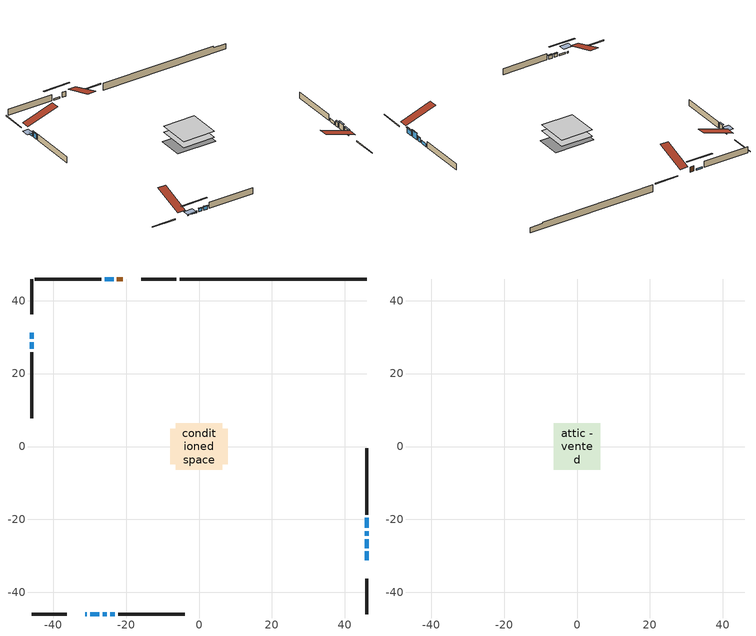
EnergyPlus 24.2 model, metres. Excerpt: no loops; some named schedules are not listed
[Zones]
conditioned space
 floor adiabatic (AdiabaticFloorConstruction): -6.35,-6.35 -6.35,6.35 6.35,6.35 6.35,-6.35 z0.61
 floor foundation (Slab1 construction): -7.89,-4.91 -7.89,4.91 7.89,4.91 7.89,-4.91 z-2.13
 wall outside (RimJoist1 construction): -6.2,45.93 -15.81,45.93 / -45.93,-45.93 -36.33,-45.93 / -45.93,45.93 -45.93,36.33 / 45.93,-45.93 45.93,-36.33 z0.61:0.91
 wall outside (AdiabaticWallConstruction 1): -20.92,45.93 -22.49,45.93 z0.61:2.64
 wall outside (AdiabaticWallConstruction): -31.21,-45.93 -30.75,-45.93 z0.61:1.12; -45.93,31.21 -45.93,29.53 z0.61:1.63; -23.42,45.93 -25.86,45.93 / -29.83,-45.93 -27.39,-45.93 z0.61:1.22; 45.93,-31.21 45.93,-28.77 z0.61:2.64; 45.93,-27.84 45.93,-25.4 z0.61:3.2; 45.93,-24.48 45.93,-23.25 z0.61:2.44; 45.93,-22.33 45.93,-19.58 / -26.46,-45.93 -25.31,-45.93 z0.61:1.83; -24.39,-45.93 -23.06,-45.93 z0.61:1.93; -45.93,28.6 -45.93,26.83 z0.61:2.84
 wall outside (Wall1 construction): -26.78,45.93 -45,45.93 / -22.14,-45.93 -3.92,-45.93 / -45.93,25.9 -45.93,7.68 / 45.93,-18.65 45.93,-0.43 z0.61:3.05
 wall foundation (FoundationWall1 construction): -5.27,45.93,-2.13 -5.27,45.93,0.61 40.81,45.93,0.61 40.81,45.93,0.03 45.93,45.93,0.03 45.93,45.93,-2.13
 window (WindowConstruction 8): -31.21,-45.93 -30.75,-45.93 z0.61:1.12
 window (WindowConstruction 7): -45.93,31.21 -45.93,29.53 z0.61:1.62
 window (WindowConstruction 9): -23.42,45.93 -25.86,45.93 z0.61:1.22
 window (WindowConstruction 10): -29.82,-45.93 -27.39,-45.93 z0.61:1.22
 window (WindowConstruction): 45.93,-31.21 45.93,-28.77 z0.61:2.64
 window (WindowConstruction 1): 45.93,-27.84 45.93,-25.4 z0.61:3.2
 window (WindowConstruction 2): 45.93,-24.47 45.93,-23.26 z0.61:2.44
 window (WindowConstruction 3): 45.93,-22.33 45.93,-19.58 z0.61:1.83
 window (WindowConstruction 4): -26.46,-45.93 -25.31,-45.93 z0.61:1.83
 window (WindowConstruction 5): -24.38,-45.93 -23.06,-45.93 z0.61:1.93
 window (WindowConstruction 6): -45.93,28.6 -45.93,26.83 z0.61:2.84
 door (Door): -20.93,45.93 -22.49,45.93 z0.61:2.64
 ceiling adiabatic (AdiabaticFloorConstruction): 6.35,-6.35 6.35,6.35 -6.35,6.35 -6.35,-6.35 z0.61
attic - vented
 floor to conditioned space (Floor1 construction Reversed): -6.35,-6.35 -6.35,6.35 6.35,6.35 6.35,-6.35 z3.05
 roof outside (Roof1 construction): -20,45.93,3.05 -20,33.55,7.17 -16.73,33.55,7.17 -16.73,45.93,3.05; -32.14,-45.93,3.05 -32.14,-33.55,7.17 -35.4,-33.55,7.17 -35.4,-45.93,3.05; -45.93,32.14,3.05 -33.55,32.14,7.17 -33.55,35.4,7.17 -45.93,35.4,3.05; 45.93,-32.14,3.05 33.55,-32.14,7.17 33.55,-35.4,7.17 45.93,-35.4,3.05
shading: -29.23,-45.93 -32.73,-45.93 -32.73,-48.37 -29.23,-48.37 z2.64; -45.93,28.92 -45.93,31.82 -48.37,31.82 -48.37,28.92 z2.23; -30.02,45.93 -19.26,45.93 -19.26,46.34 -30.02,46.34 z5.38; -23.23,-45.93 -33.98,-45.93 -33.98,-46.34 -23.23,-46.34 z5.38; 45.93,-28.57 45.93,-31.41 46.34,-31.41 46.34,-28.57 z2.84; 45.93,-25.2 45.93,-28.04 46.34,-28.04 46.34,-25.2 z3.4; 45.93,-23.05 45.93,-24.68 46.34,-24.68 46.34,-23.05 z2.64; -25.11,-45.93 -26.66,-45.93 -26.66,-46.34 -25.11,-46.34 z2.03; -22.86,-45.93 -24.59,-45.93 -24.59,-46.34 -22.86,-46.34 z2.13; -45.93,26.63 -45.93,28.8 -46.34,28.8 -46.34,26.63 z3.05
[Building]
Building 1: Terrain=Suburbs
[Site:Location]
Edmonton Intl AP_AB: Latitude {deg}=53.31; Longitude {deg}=-113.58; Time Zone {hr}=-7; Elevation {m}=723; Keep Site Location Information=Yes
[Site:GroundTemperature:Shallow]
-1.56185, -3.61833, -3.78302, -2.80711, 1.11059, 5.01004, 8.39065, 10.5322, 10.7141, 8.97234, 5.67794, 1.89811
[Site:WaterMainsTemperature]
Calculation Method=Schedule; Temperature Schedule=mains temperature schedule
[Material] Roughness=Rough; Thermal Absorptance=0.9
Name | Thickness {m} | Conductivity {W/m-K} | Density {kg/m3} | Specific Heat {J/kg-K} | Solar Absorptance | Visible Absorptance
asphalt or fiberglass shingles | 0.00635 | 0.162714 | 1121.4 | 1465.45 | 0.4 | 0.4
ceiling loosefill ins | 0.169333 | 0.0480833 | 16.02 | 1046.75 | 0.7 | 0.7
ceiling stud and cavity | 0.1397 | 0.102239 | 65.682 | 1177.47 | 0.7 | 0.7
concrete 4.0 in. | 0.1016 | 1.803125 | 2242.8 | 837.4 | 0.7 | 0.7
concrete 8.0 in. | 0.2032 | 1.803125 | 2242.8 | 837.4 | 0.7 | 0.7
door material | 0.04445 | 0.327969 | 512.64 | 1214.23 | 0.7 | 0.7
exterior vertical ins | 0.0463172 | 0.029427 | 32.04 | 1214.23 | 0.7 | 0.7
floor covering | 0.0127 | 0.0433444 | 54.468 | 1339.84 | 0.6 | 0.6
floor rigid ins; wall rigid ins 1 | 0.512978 | 0.029427 | 32.04 | 1214.23 | 0.7 | 0.7
floor stud and cavity | 0.1397 | 1.75129 | 37.0049 | 1207.88 | 0.7 | 0.7
furniture material conditioned space 1 | 0.1524 | 0.115458 | 640.8 | 1214.23 | 0.6 | 0.6
gypsum board | 0.0127 | 0.160291 | 801 | 837.4 | 0.6 | 0.6
gypsum board 1 | 0.0127 | 0.160291 | 801 | 837.4 | 0.7 | 0.7
osb sheathing 0.5 in. | 0.0127 | 0.115458 | 512.64 | 1214.23 | 0.7 | 0.7
osb sheathing 0.75 in. | 0.01905 | 0.115458 | 512.64 | 1214.23 | 0.7 | 0.7
osb sheathing 2.0 in. | 0.0508 | 0.115458 | 512.64 | 1214.23 | 0.7 | 0.7
rim joist rigid ins; wall rigid ins | 0.051816 | 0.029427 | 32.04 | 1214.23 | 0.7 | 0.7
rim joist stud and cavity | 0.0508 | 0.0449671 | 125.044 | 1163.47 | 0.6 | 0.6
wall stud and cavity | 0.1397 | 0.227335 | 139.0536 | 1170.24 | 0.7 | 0.7
wall stud and cavity 1 | 0.0889 | 0.380278 | 52.3479 | 1209.89 | 0.7 | 0.7
wall stud and cavity 2 | 0.0889 | 0.391764 | 83.0341 | 1211.67 | 0.7 | 0.7
wood siding | 0.0254 | 0.102417 | 544.68 | 1172.36 | 0.4 | 0.4
wood siding 1; wood siding 2; wood siding 3 | 0.0254 | 0.102417 | 544.68 | 1172.36 | 0.7 | 0.7
[WindowMaterial:SimpleGlazingSystem]
Name | U-Factor {W/m2-K} | Solar Heat Gain Coefficient
WindowMaterial | 1.896452 | 0.47
WindowMaterial 1 | 1.9538 | 0.46
WindowMaterial 2 | 1.98105 | 0.45
WindowMaterial 3 | 2.97754 | 0.59
WindowMaterial 4 | 2.03727 | 0.44
WindowMaterial 5 | 2.4194 | 0.27
WindowMaterial 6 | 1.916325 | 0.46
WindowMaterial 7 | 2.0191 | 0.44
WindowMaterial 8 | 2.39384 | 0.36
WindowMaterial 9 | 3.01842 | 0.5
[Construction]
AdiabaticFloorConstruction: floor stud and cavity, floor rigid ins, osb sheathing 0.75 in., floor covering
AdiabaticWallConstruction: wood siding 2, wall rigid ins 1, wall stud and cavity 1, gypsum board
AdiabaticWallConstruction 1: wood siding 3, wall rigid ins 1, wall stud and cavity 1, gypsum board
Door: door material
Floor1 construction Reversed: gypsum board, ceiling stud and cavity, ceiling loosefill ins
FoundationWall1 construction: concrete 8.0 in., gypsum board 1
furniture construction conditioned space 1: furniture material conditioned space 1
PartitionWallConstruction: gypsum board, wall stud and cavity 2, gypsum board
RimJoist1 construction: wood siding 1, rim joist rigid ins, osb sheathing 2.0 in., rim joist stud and cavity
Roof1 construction: asphalt or fiberglass shingles
Slab1 construction: concrete 4.0 in.
Wall1 construction: wood siding, wall rigid ins, osb sheathing 0.5 in., wall stud and cavity, gypsum board
WindowConstruction: WindowMaterial
WindowConstruction 1: WindowMaterial 1
WindowConstruction 10; WindowConstruction 9: WindowMaterial 9
WindowConstruction 2: WindowMaterial 2
WindowConstruction 3: WindowMaterial 3
WindowConstruction 4: WindowMaterial 4
WindowConstruction 5: WindowMaterial 5
WindowConstruction 6: WindowMaterial 6
WindowConstruction 7: WindowMaterial 7
WindowConstruction 8: WindowMaterial 8
[Zone] Multiplier=1; Part of Total Floor Area=Yes
Name | Volume {m3}
attic - vented | 108.19
conditioned space | 1100.7
[Space]
Name | Zone | Volume {m3}
attic - vented 1 | attic - vented | 108.19
conditioned space 1 | conditioned space | 1100.7
[ZoneInfiltration:EffectiveLeakageArea]
infil attic - vented 1: Zone or Space=attic - vented 1; Schedule=Always On Discrete; Effective Air Leakage Area {cm2}=5618.09; Stack Coefficient=0.00028693; Wind Coefficient=1.14448e-05
[ZoneMixing]
whole house fan mix: Zone or Space=attic - vented; Schedule=Always On Continuous; Design Flow Rate Calculation Method=Flow/Zone; Design Flow Rate {m3/s}=0; Source Zone or Space=conditioned space
[SurfaceProperty:ExposedFoundationPerimeter]
Slab1: Exposed Perimeter Calculation Method=TotalExposedPerimeter; Total Exposed Perimeter {m}=51.206
[InternalMass] Zone or ZoneList=conditioned space; Space or SpaceList=conditioned space 1
Name | Construction | Surface Area {m2}
furniture mass conditioned space 1 | furniture construction conditioned space 1 | 126.58
partition wall mass | PartitionWallConstruction | 316.45
[Lights]
interior lighting: Zone or ZoneList or Space or SpaceList=conditioned space 1; Schedule=interior lighting schedule; Design Level Calculation Method=LightingLevel; Lighting Level {W}=343.2; Return Air Fraction=0; Fraction Radiant=0.6; Fraction Visible=0.2; Fraction Replaceable=1
[People]
occupants: Zone or ZoneList or Space or SpaceList=conditioned space 1; Number of People Schedule=occupants schedule; Number of People Calculation Method=People; Number of People=3; Fraction Radiant=0.314171; Sensible Heat Fraction=0.56303; Activity Level Schedule=occupants activity schedule; Carbon Dioxide Generation Rate {m3/s-W}=0; Enable ASHRAE 55 Comfort Warnings=No; Mean Radiant Temperature Calculation Type=EnclosureAveraged
[ElectricEquipment] Zone or ZoneList or Space or SpaceList=conditioned space 1; Design Level Calculation Method=EquipmentLevel
Name | Schedule | Design Level {W} | Fraction Latent | Fraction Radiant | Fraction Lost
clothes dryer | clothes dryer schedule | 140.772 | 0.015 | 0.081 | 0.85
clothes washer | clothes washer schedule | 32.1985 | 0.03 | 0.162 | 0.7
cooking range | cooking range schedule | 215.147 | 0.08 | 0.432 | 0.2
dishwasher | dishwasher schedule | 66.8632 | 0.3 | 0.18 | 0.4
fridge | fridge schedule | 72.9452 | 0 | 0.6 | 0
mech vent bath fan 0 | mech vent bath fan 0 schedule | 50.2 | 0 | 0 | 1
mech vent bath fan 1 | mech vent bath fan 1 schedule | 50.2 | 0 | 0 | 1
mech vent house fan | mech vent house fan schedule | 0 | 0 | 0 | 1
mech vent house fan cfis | mech vent house fan cfis schedule | 0 | 0 | 0 | 0
mech vent range fan 0 | mech vent range fan 0 schedule | 57 | 0 | 0 | 1
misc plug loads | misc plug loads schedule | 494.7 | 0.045 | 0.513 | 0.1
whole house fan | Always On Discrete | 0 | 0 | 0 | 1
[OtherEquipment] Zone or ZoneList or Space or SpaceList=conditioned space 1; Design Level Calculation Method=EquipmentLevel
Name | Fuel Type | Schedule | Design Level {W} | Fraction Latent | Fraction Radiant | Fraction Lost
clothes dryer 1 | Electricity | clothes dryer schedule | 0 | 0.015 | 0.081 | 0.85
cooking range 1 | Electricity | cooking range schedule | 0 | 0.08 | 0.432 | 0.2
general water use latent | None | general water use schedule | 62.594 | 1 | 0 | 0
general water use sensible | None | general water use schedule | -61.6891 | 0 | 0.6 | 0
mech vent house fan latent load | None | Always On Discrete | 0 | 1 | 0 | 0
mech vent house fan sensible load | None | Always On Discrete | 0 | 0 | 0 | 0
water heater energy adjustment1 | NaturalGas | Always On Discrete | 0.01 | 0 | 0 | 1
[ZoneInfiltration:DesignFlowRate] Zone or ZoneList or Space or SpaceList=conditioned space 1; Schedule=Always On Discrete; Design Flow Rate Calculation Method=Flow/Zone; Design Flow Rate {m3/s}=0
infil flow; natural vent flow; whole house fan flow
[AvailabilityManager:Scheduled]
furnace airloop Availability Manager: Schedule=Always On Discrete
[Foundation:Kiva]
Foundation Kiva 1: Initial Indoor Air Temperature {C}=18; Wall Height Above Grade {m}=0.609996; Wall Depth Below Slab {m}=0.2032; Custom Block Material Name 1=exterior vertical ins; Custom Block Depth 1 {m}=2.74; Custom Block X Position 1 {m}=0.2159; Custom Block Z Position 1 {m}=0
[Foundation:Kiva:Settings]
Soil Conductivity {W/m-K}=0.849921; Soil Density {kg/m3}=1842.3; Soil Specific Heat {J/kg-K}=418.7; Ground Solar Absorptivity=0.9; Ground Thermal Absorptivity=0.9; Ground Surface Roughness {m}=0.03; Far-Field Width {m}=40; Deep-Ground Boundary Condition=ZeroFlux; Deep-Ground Depth {m}=40; Minimum Cell Dimension {m}=0.2; Maximum Cell Growth Coefficient=3; Simulation Timestep=Timestep
[Exterior:Lights]
exterior lighting: Schedule=exterior lighting schedule; Design Level {W}=75.6
[EnergyManagementSystem:GlobalVariable]
furnace_airloop_Fan_RTF
infil_program_Qfan
infil_program_Qinf
natural_vent_program_Qnv
natural_vent_program_Qwhf
[EnergyManagementSystem:Sensor]
Name | Output:Variable or Output:Meter Index Key | Output:Variable or Output:Meter
airflow_gain | infil flow | Infiltration Sensible Heat Gain Energy
airflow_gain_1 | natural vent flow | Infiltration Sensible Heat Gain Energy
airflow_gain_2 | whole house fan flow | Infiltration Sensible Heat Gain Energy
airflow_loss | infil flow | Infiltration Sensible Heat Loss Energy
airflow_loss_1 | natural vent flow | Infiltration Sensible Heat Loss Energy
airflow_loss_2 | whole house fan flow | Infiltration Sensible Heat Loss Energy
clg_load_cond |  | Cooling:EnergyTransfer:Zone:CONDITIONED SPACE
clg_sp_s; clg_sp_s_1 | cooling setpoint | Schedule Value
clothes_dryer_exhaust_0_sch_s | clothes dryer exhaust 0 schedule | Schedule Value
cool_season | cooling season schedule | Schedule Value
htg_load_cond |  | Heating:EnergyTransfer:Zone:CONDITIONED SPACE
htg_sp_s; htg_sp_s_1 | heating setpoint | Schedule Value
ig_ee_conv | clothes dryer | Electric Equipment Convective Heating Energy
ig_ee_conv_2 | cooking range | Electric Equipment Convective Heating Energy
ig_ee_conv_4 | fridge | Electric Equipment Convective Heating Energy
ig_ee_conv_5 | misc plug loads | Electric Equipment Convective Heating Energy
ig_ee_conv_6 | whole house fan | Electric Equipment Convective Heating Energy
ig_ee_rad | clothes dryer | Electric Equipment Radiant Heating Energy
ig_ee_rad_2 | cooking range | Electric Equipment Radiant Heating Energy
ig_ee_rad_4 | fridge | Electric Equipment Radiant Heating Energy
ig_ee_rad_5 | misc plug loads | Electric Equipment Radiant Heating Energy
ig_ee_rad_6 | whole house fan | Electric Equipment Radiant Heating Energy
ig_lgt_conv | interior lighting | Lights Convective Heating Energy
ig_lgt_rad | interior lighting | Lights Radiant Heating Energy
ig_lgt_vis | interior lighting | Lights Visible Radiation Heating Energy
ig_oe_conv | clothes dryer 1 | Other Equipment Convective Heating Energy
ig_oe_conv_1 | cooking range 1 | Other Equipment Convective Heating Energy
ig_oe_conv_2 | general water use latent | Other Equipment Convective Heating Energy
ig_oe_conv_3 | general water use sensible | Other Equipment Convective Heating Energy
ig_oe_conv_4 | water heater energy adjustment1 | Other Equipment Convective Heating Energy
ig_oe_rad | clothes dryer 1 | Other Equipment Radiant Heating Energy
ig_oe_rad_1 | cooking range 1 | Other Equipment Radiant Heating Energy
ig_oe_rad_2 | general water use latent | Other Equipment Radiant Heating Energy
ig_oe_rad_3 | general water use sensible | Other Equipment Radiant Heating Energy
ig_oe_rad_4 | water heater energy adjustment1 | Other Equipment Radiant Heating Energy
ig_ppl_conv | occupants | People Convective Heating Energy
ig_ppl_rad | occupants | People Radiant Heating Energy
im_conv | furniture mass conditioned space 1 | Surface Inside Face Convection Heat Gain Energy
im_conv_1 | partition wall mass | Surface Inside Face Convection Heat Gain Energy
im_ig | furniture mass conditioned space 1 | Surface Inside Face Internal Gains Radiation Heat Gain Energy
im_ig_1 | partition wall mass | Surface Inside Face Internal Gains Radiation Heat Gain Energy
im_lgt | furniture mass conditioned space 1 | Surface Inside Face Lights Radiation Heat Gain Energy
im_lgt_1 | partition wall mass | Surface Inside Face Lights Radiation Heat Gain Energy
im_sol | furniture mass conditioned space 1 | Surface Inside Face Solar Radiation Heat Gain Energy
im_sol_1 | partition wall mass | Surface Inside Face Solar Radiation Heat Gain Energy
im_surf | furniture mass conditioned space 1 | Surface Inside Face Net Surface Thermal Radiation Heat Gain Energy
im_surf_1 | partition wall mass | Surface Inside Face Net Surface Thermal Radiation Heat Gain Energy
mech_vent_bath_fan_0_sch_s | mech vent bath fan 0 schedule | Schedule Value
mech_vent_bath_fan_1_sch_s | mech vent bath fan 1 schedule | Schedule Value
mech_vent_range_fan_0_sch_s | mech vent range fan 0 schedule | Schedule Value
mv_conv | mech vent bath fan 0 | Electric Equipment Convective Heating Energy
mv_conv_1 | mech vent bath fan 1 | Electric Equipment Convective Heating Energy
mv_conv_2 | mech vent house fan | Electric Equipment Convective Heating Energy
mv_conv_3 | mech vent house fan cfis | Electric Equipment Convective Heating Energy
mv_conv_4 | mech vent range fan 0 | Electric Equipment Convective Heating Energy
mv_conv_5 | mech vent house fan latent load | Other Equipment Convective Heating Energy
mv_conv_6 | mech vent house fan sensible load | Other Equipment Convective Heating Energy
mv_rad | mech vent bath fan 0 | Electric Equipment Radiant Heating Energy
mv_rad_1 | mech vent bath fan 1 | Electric Equipment Radiant Heating Energy
mv_rad_2 | mech vent house fan | Electric Equipment Radiant Heating Energy
mv_rad_3 | mech vent house fan cfis | Electric Equipment Radiant Heating Energy
mv_rad_4 | mech vent range fan 0 | Electric Equipment Radiant Heating Energy
mv_rad_5 | mech vent house fan latent load | Other Equipment Radiant Heating Energy
mv_rad_6 | mech vent house fan sensible load | Other Equipment Radiant Heating Energy
natural_vent_s | natural vent schedule | Schedule Value
out_pb_s |  | Site Outdoor Air Barometric Pressure
out_wt_s |  | Site Outdoor Air Humidity Ratio
site_vw_s |  | Site Wind Speed
ss_back_out | Window1 | Surface Window Shortwave from Zone Back Out Window Heat Transfer Rate
ss_back_out_1 | Window10 | Surface Window Shortwave from Zone Back Out Window Heat Transfer Rate
ss_back_out_10 | Window9 | Surface Window Shortwave from Zone Back Out Window Heat Transfer Rate
ss_back_out_2 | Window11 | Surface Window Shortwave from Zone Back Out Window Heat Transfer Rate
ss_back_out_3 | Window13 | Surface Window Shortwave from Zone Back Out Window Heat Transfer Rate
ss_back_out_4 | Window2 | Surface Window Shortwave from Zone Back Out Window Heat Transfer Rate
ss_back_out_5 | Window3 | Surface Window Shortwave from Zone Back Out Window Heat Transfer Rate
ss_back_out_6 | Window5 | Surface Window Shortwave from Zone Back Out Window Heat Transfer Rate
ss_back_out_7 | Window6 | Surface Window Shortwave from Zone Back Out Window Heat Transfer Rate
ss_back_out_8 | Window7 | Surface Window Shortwave from Zone Back Out Window Heat Transfer Rate
ss_back_out_9 | Window8 | Surface Window Shortwave from Zone Back Out Window Heat Transfer Rate
ss_conv | Door1 | Surface Inside Face Convection Heat Gain Energy
ss_conv_1 | Window1 | Surface Inside Face Convection Heat Gain Energy
ss_conv_10 | Window8 | Surface Inside Face Convection Heat Gain Energy
ss_conv_11 | Window9 | Surface Inside Face Convection Heat Gain Energy
ss_conv_2 | Window10 | Surface Inside Face Convection Heat Gain Energy
ss_conv_3 | Window11 | Surface Inside Face Convection Heat Gain Energy
ss_conv_4 | Window13 | Surface Inside Face Convection Heat Gain Energy
ss_conv_5 | Window2 | Surface Inside Face Convection Heat Gain Energy
ss_conv_6 | Window3 | Surface Inside Face Convection Heat Gain Energy
ss_conv_7 | Window5 | Surface Inside Face Convection Heat Gain Energy
ss_conv_8 | Window6 | Surface Inside Face Convection Heat Gain Energy
ss_conv_9 | Window7 | Surface Inside Face Convection Heat Gain Energy
ss_ig | Door1 | Surface Inside Face Internal Gains Radiation Heat Gain Energy
ss_ig_1 | Window1 | Surface Inside Face Internal Gains Radiation Heat Gain Energy
ss_ig_10 | Window8 | Surface Inside Face Internal Gains Radiation Heat Gain Energy
ss_ig_11 | Window9 | Surface Inside Face Internal Gains Radiation Heat Gain Energy
ss_ig_2 | Window10 | Surface Inside Face Internal Gains Radiation Heat Gain Energy
ss_ig_3 | Window11 | Surface Inside Face Internal Gains Radiation Heat Gain Energy
ss_ig_4 | Window13 | Surface Inside Face Internal Gains Radiation Heat Gain Energy
ss_ig_5 | Window2 | Surface Inside Face Internal Gains Radiation Heat Gain Energy
ss_ig_6 | Window3 | Surface Inside Face Internal Gains Radiation Heat Gain Energy
ss_ig_7 | Window5 | Surface Inside Face Internal Gains Radiation Heat Gain Energy
ss_ig_8 | Window6 | Surface Inside Face Internal Gains Radiation Heat Gain Energy
ss_ig_9 | Window7 | Surface Inside Face Internal Gains Radiation Heat Gain Energy
ss_lgt | Door1 | Surface Inside Face Lights Radiation Heat Gain Energy
ss_sol | Door1 | Surface Inside Face Solar Radiation Heat Gain Energy
ss_surf | Door1 | Surface Inside Face Net Surface Thermal Radiation Heat Gain Energy
ss_surf_1 | Window1 | Surface Inside Face Net Surface Thermal Radiation Heat Gain Energy
ss_surf_10 | Window8 | Surface Inside Face Net Surface Thermal Radiation Heat Gain Energy
ss_surf_11 | Window9 | Surface Inside Face Net Surface Thermal Radiation Heat Gain Energy
ss_surf_2 | Window10 | Surface Inside Face Net Surface Thermal Radiation Heat Gain Energy
ss_surf_3 | Window11 | Surface Inside Face Net Surface Thermal Radiation Heat Gain Energy
ss_surf_4 | Window13 | Surface Inside Face Net Surface Thermal Radiation Heat Gain Energy
ss_surf_5 | Window2 | Surface Inside Face Net Surface Thermal Radiation Heat Gain Energy
ss_surf_6 | Window3 | Surface Inside Face Net Surface Thermal Radiation Heat Gain Energy
ss_surf_7 | Window5 | Surface Inside Face Net Surface Thermal Radiation Heat Gain Energy
ss_surf_8 | Window6 | Surface Inside Face Net Surface Thermal Radiation Heat Gain Energy
ss_surf_9 | Window7 | Surface Inside Face Net Surface Thermal Radiation Heat Gain Energy
ss_trans_in | Window1 | Surface Window Transmitted Solar Radiation Rate
ss_trans_in_1 | Window10 | Surface Window Transmitted Solar Radiation Rate
ss_trans_in_10 | Window9 | Surface Window Transmitted Solar Radiation Rate
ss_trans_in_2 | Window11 | Surface Window Transmitted Solar Radiation Rate
ss_trans_in_3 | Window13 | Surface Window Transmitted Solar Radiation Rate
ss_trans_in_4 | Window2 | Surface Window Transmitted Solar Radiation Rate
ss_trans_in_5 | Window3 | Surface Window Transmitted Solar Radiation Rate
ss_trans_in_6 | Window5 | Surface Window Transmitted Solar Radiation Rate
ss_trans_in_7 | Window6 | Surface Window Transmitted Solar Radiation Rate
ss_trans_in_8 | Window7 | Surface Window Transmitted Solar Radiation Rate
ss_trans_in_9 | Window8 | Surface Window Transmitted Solar Radiation Rate
ss_trans_out | Window1 | Surface Inside Face Initial Transmitted Diffuse Transmitted Out Window Solar Radiation Rate
ss_trans_out_1 | Window10 | Surface Inside Face Initial Transmitted Diffuse Transmitted Out Window Solar Radiation Rate
ss_trans_out_10 | Window9 | Surface Inside Face Initial Transmitted Diffuse Transmitted Out Window Solar Radiation Rate
ss_trans_out_2 | Window11 | Surface Inside Face Initial Transmitted Diffuse Transmitted Out Window Solar Radiation Rate
ss_trans_out_3 | Window13 | Surface Inside Face Initial Transmitted Diffuse Transmitted Out Window Solar Radiation Rate
ss_trans_out_4 | Window2 | Surface Inside Face Initial Transmitted Diffuse Transmitted Out Window Solar Radiation Rate
ss_trans_out_5 | Window3 | Surface Inside Face Initial Transmitted Diffuse Transmitted Out Window Solar Radiation Rate
ss_trans_out_6 | Window5 | Surface Inside Face Initial Transmitted Diffuse Transmitted Out Window Solar Radiation Rate
ss_trans_out_7 | Window6 | Surface Inside Face Initial Transmitted Diffuse Transmitted Out Window Solar Radiation Rate
ss_trans_out_8 | Window7 | Surface Inside Face Initial Transmitted Diffuse Transmitted Out Window Solar Radiation Rate
ss_trans_out_9 | Window8 | Surface Inside Face Initial Transmitted Diffuse Transmitted Out Window Solar Radiation Rate
s_conv | Floor1 | Surface Inside Face Convection Heat Gain Energy
s_conv_1 | FoundationWall1 | Surface Inside Face Convection Heat Gain Energy
s_conv_10 | Wall1:180 | Surface Inside Face Convection Heat Gain Energy
s_conv_11 | Wall1:270 | Surface Inside Face Convection Heat Gain Energy
s_conv_12 | Wall1:90 | Surface Inside Face Convection Heat Gain Energy
s_conv_2 | inferred conditioned ceiling | Surface Inside Face Convection Heat Gain Energy
s_conv_3 | inferred conditioned floor | Surface Inside Face Convection Heat Gain Energy
s_conv_4 | RimJoist1:0 | Surface Inside Face Convection Heat Gain Energy
s_conv_5 | RimJoist1:180 | Surface Inside Face Convection Heat Gain Energy
s_conv_6 | RimJoist1:270 | Surface Inside Face Convection Heat Gain Energy
s_conv_7 | RimJoist1:90 | Surface Inside Face Convection Heat Gain Energy
s_conv_8 | Slab1 | Surface Inside Face Convection Heat Gain Energy
s_conv_9 | Wall1:0 | Surface Inside Face Convection Heat Gain Energy
s_ig | Floor1 | Surface Inside Face Internal Gains Radiation Heat Gain Energy
s_ig_1 | FoundationWall1 | Surface Inside Face Internal Gains Radiation Heat Gain Energy
s_ig_10 | Wall1:180 | Surface Inside Face Internal Gains Radiation Heat Gain Energy
s_ig_11 | Wall1:270 | Surface Inside Face Internal Gains Radiation Heat Gain Energy
s_ig_12 | Wall1:90 | Surface Inside Face Internal Gains Radiation Heat Gain Energy
s_ig_2 | inferred conditioned ceiling | Surface Inside Face Internal Gains Radiation Heat Gain Energy
s_ig_3 | inferred conditioned floor | Surface Inside Face Internal Gains Radiation Heat Gain Energy
s_ig_4 | RimJoist1:0 | Surface Inside Face Internal Gains Radiation Heat Gain Energy
s_ig_5 | RimJoist1:180 | Surface Inside Face Internal Gains Radiation Heat Gain Energy
